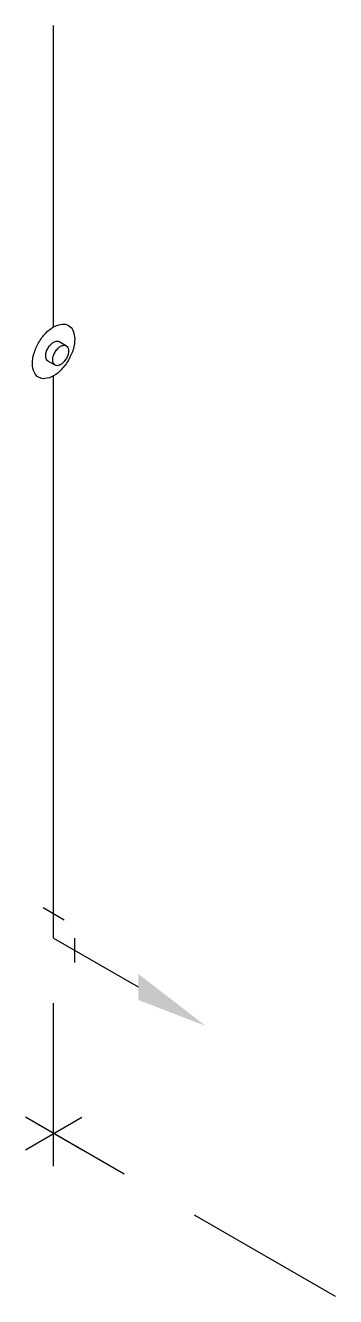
# Model space of a CAD drawing. Header units: millimetres. Extents: x -2819.11 to -2818.63, y 1111.34 to 1113.29.
import ezdxf

# ---------------------------------------------------------------- set-up
doc = ezdxf.new("R2010")
doc.units = ezdxf.units.MM
doc.linetypes.add('HIDDEN', pattern=[0.375, 0.25, -0.125])
doc.layers.add('Hds_iso_símbolos', color=2, linetype='Continuous')
doc.layers.add('Hds_iso_tubos', color=5, linetype='Continuous')

msp = doc.modelspace()

# ---------------------------------------------------------------- linework, layer by layer
at = {"layer": 'Hds_iso_símbolos'}
for p, q in [((-2819.059, 1112.8057), (-2819.0478, 1112.7992)), ((-2819.0651, 1112.7694), (-2819.0761, 1112.7758)), ((-2819.0837, 1111.9375), (-2819.0512, 1111.9188)), ((-2819.035, 1111.8532), (-2819.035, 1111.8907))]:
    msp.add_line(p, q, dxfattribs=at)
at = {"layer": 'Hds_iso_símbolos', "color": 1, "linetype": 'HIDDEN'}
for p, q in [((-2819.0674, 1111.5407), (-2819.0674, 1111.8907)), ((-2819.0241, 1111.5657), (-2819.1107, 1111.6157)), ((-2819.1107, 1111.5657), (-2819.0241, 1111.6157)), ((-2818.6344, 1111.3407), (-2819.1107, 1111.6157))]:
    msp.add_line(p, q, dxfattribs=at)
at = {"layer": 'Hds_iso_símbolos'}
for points in [[(-2819.0445, 1112.7774, -0.058752), (-2819.0556, 1112.7625, -0.072341), (-2819.0674, 1112.7532, -0.106617), (-2819.0809, 1112.7488, -0.156851), (-2819.0904, 1112.7509, -0.156851), (-2819.0969, 1112.7581, -0.106617), (-2819.0999, 1112.7719, -0.072341), (-2819.0977, 1112.7869, -0.058752), (-2819.0904, 1112.8039, -0.058752), (-2819.0793, 1112.8188, -0.072341), (-2819.0674, 1112.8282, -0.106617), (-2819.054, 1112.8325, -0.156851), (-2819.0445, 1112.8304, -0.156851), (-2819.0379, 1112.8232, -0.106617), (-2819.035, 1112.8094, -0.072341), (-2819.0371, 1112.7945, -0.058752)], [(-2819.048, 1112.7794, -0.058752), (-2819.0522, 1112.7739, -0.072341), (-2819.0566, 1112.7703, -0.106617), (-2819.0616, 1112.7687, -0.156851), (-2819.0652, 1112.7695, -0.156851), (-2819.0677, 1112.7722, -0.106617), (-2819.0688, 1112.7774, -0.072341), (-2819.068, 1112.783, -0.058752), (-2819.0652, 1112.7894, -0.058752), (-2819.061, 1112.795, -0.072341), (-2819.0566, 1112.7985, -0.106617), (-2819.0516, 1112.8001, -0.156851), (-2819.048, 1112.7993, -0.156851), (-2819.0455, 1112.7966, -0.106617), (-2819.0444, 1112.7914, -0.072341), (-2819.0452, 1112.7858, -0.058752)]]:
    msp.add_lwpolyline(points, format="xyb", close=True, dxfattribs=at)
msp.add_lwpolyline([(-2819.0759, 1112.7757, 0), (-2819.076, 1112.7757, -0.156851), (-2819.0785, 1112.7784, -0.106617), (-2819.0796, 1112.7836, -0.072341), (-2819.0788, 1112.7892, -0.058752), (-2819.076, 1112.7956, -0.058752), (-2819.0719, 1112.8012, -0.072341), (-2819.0674, 1112.8047, -0.106617), (-2819.0624, 1112.8063, -0.156851), (-2819.0588, 1112.8056, 0), (-2819.0586, 1112.8055)], format="xyb", dxfattribs=at)
at = {"layer": 'Hds_iso_símbolos', "color": 1}
msp.add_solid([(-2818.9375, 1111.7957), (-2818.9375, 1111.8357), (-2818.8336, 1111.7557)], dxfattribs=at)
at = {"layer": 'Hds_iso_tubos', "linetype": 'Continuous'}
for p, q in [((-2819.0674, 1112.8282), (-2819.0674, 1113.2907)), ((-2819.0674, 1111.8907), (-2819.0674, 1112.7532)), ((-2819.0674, 1111.8907), (-2818.9375, 1111.8157))]:
    msp.add_line(p, q, dxfattribs=at)

doc.saveas('drawing.dxf')
